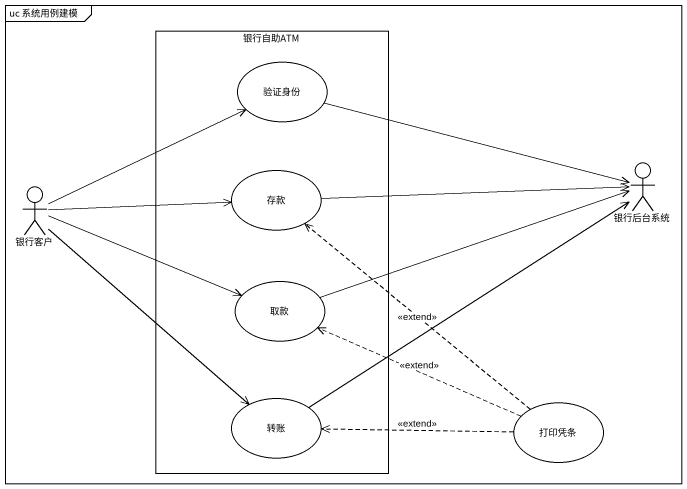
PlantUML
@startuml
mainframe uc 系统用例建模
rectangle 银行自助ATM {
  usecase 验证身份
  usecase 存款
  usecase 取款
  usecase 转账
}
actor 银行后台系统
actor 银行客户
usecase 打印凭条
验证身份 -right-> 银行后台系统
存款 -right-> 银行后台系统
银行客户 -right-> 验证身份
银行客户 -right-> 存款
银行客户 -right-> 取款
银行客户 --> 转账
取款 -right-> 银行后台系统
转账 -up-> 银行后台系统
打印凭条 .up.> 存款 : <<extend>>
打印凭条 .left.> 取款 : <<extend>>
打印凭条 .left.> 转账 : <<extend>>
@enduml
